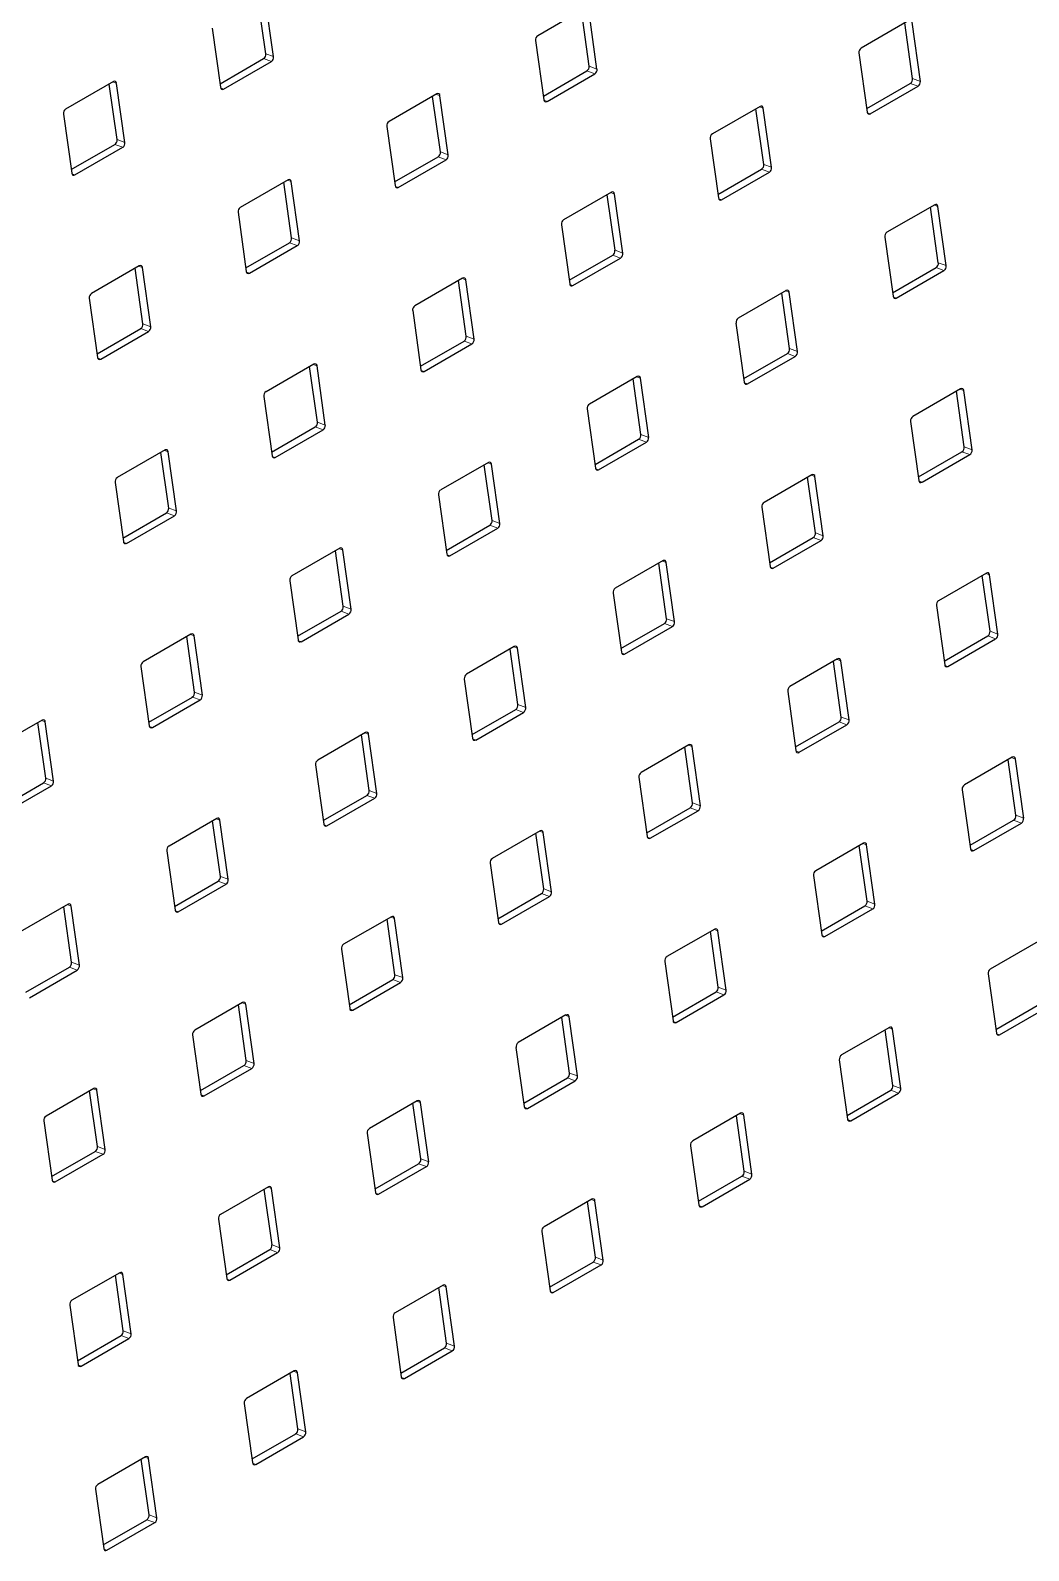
# Model space of a CAD drawing. Header units: millimetres. Extents: x -218071 to -203542, y 15363 to 51382.
# Drawn here: x -216924.3 to -216911.02, y 51043.6 to 51063.83 of the extents above; entities that cross this region are included whole.
import ezdxf

# ---------------------------------------------------------------- set-up
doc = ezdxf.new("R2010")
doc.units = ezdxf.units.MM
doc.header["$LTSCALE"] = 4
doc.layers.add('TPF-EQUIPEMENT', color=7, linetype='Continuous')

msp = doc.modelspace()

# ---------------------------------------------------------------- linework, layer by layer
at = {"layer": 'TPF-EQUIPEMENT', "color": 7, "linetype": 'Continuous', "lineweight": 25}
for p, q in [((-216921.171, 51063.515), (-216921.275, 51064.255)), ((-216921.066, 51063.476), (-216921.177, 51064.264)), ((-216916.915, 51064.122), (-216917.551, 51063.755)), ((-216916.867, 51063.35), (-216916.971, 51064.09)), ((-216916.763, 51063.311), (-216916.873, 51064.099)), ((-216912.611, 51063.958), (-216913.247, 51063.59)), ((-216921.884, 51063.856), (-216921.773, 51063.068)), ((-216912.564, 51063.186), (-216912.667, 51063.925)), ((-216912.459, 51063.147), (-216912.57, 51063.934)), ((-216917.58, 51063.691), (-216917.47, 51062.903)), ((-216921.78, 51063.116), (-216921.2, 51063.451)), ((-216921.732, 51063.045), (-216921.096, 51063.412)), ((-216913.277, 51063.526), (-216913.166, 51062.738)), ((-216923.198, 51063.145), (-216923.835, 51062.777)), ((-216917.477, 51062.951), (-216916.896, 51063.286)), ((-216917.428, 51062.88), (-216916.792, 51063.247)), ((-216923.151, 51062.373), (-216923.254, 51063.112)), ((-216923.046, 51062.334), (-216923.157, 51063.121)), ((-216918.895, 51062.98), (-216919.531, 51062.612)), ((-216918.847, 51062.208), (-216918.951, 51062.947)), ((-216918.743, 51062.169), (-216918.853, 51062.956)), ((-216913.173, 51062.787), (-216912.593, 51063.121)), ((-216913.125, 51062.715), (-216912.488, 51063.082)), ((-216914.591, 51062.815), (-216915.227, 51062.448)), ((-216914.543, 51062.043), (-216914.647, 51062.782)), ((-216914.439, 51062.004), (-216914.55, 51062.791)), ((-216923.864, 51062.713), (-216923.753, 51061.926)), ((-216919.56, 51062.548), (-216919.45, 51061.761)), ((-216915.257, 51062.383), (-216915.146, 51061.596)), ((-216923.76, 51061.974), (-216923.18, 51062.309)), ((-216923.712, 51061.902), (-216923.075, 51062.27)), ((-216919.456, 51061.809), (-216918.876, 51062.144)), ((-216919.408, 51061.737), (-216918.772, 51062.105)), ((-216915.153, 51061.644), (-216914.573, 51061.979)), ((-216915.105, 51061.572), (-216914.468, 51061.94)), ((-216920.875, 51061.837), (-216921.511, 51061.47)), ((-216920.827, 51061.065), (-216920.931, 51061.805)), ((-216920.722, 51061.026), (-216920.833, 51061.814)), ((-216916.571, 51061.672), (-216917.207, 51061.305)), ((-216916.523, 51060.9), (-216916.627, 51061.64)), ((-216916.419, 51060.861), (-216916.529, 51061.649)), ((-216921.54, 51061.406), (-216921.43, 51060.618)), ((-216912.267, 51061.507), (-216912.904, 51061.14)), ((-216912.22, 51060.735), (-216912.324, 51061.475)), ((-216912.115, 51060.696), (-216912.226, 51061.484)), ((-216917.237, 51061.241), (-216917.126, 51060.453)), ((-216921.436, 51060.666), (-216920.856, 51061.001)), ((-216921.388, 51060.595), (-216920.752, 51060.962)), ((-216912.933, 51061.076), (-216912.822, 51060.288)), ((-216917.133, 51060.501), (-216916.553, 51060.836)), ((-216917.085, 51060.43), (-216916.448, 51060.797)), ((-216922.854, 51060.694), (-216923.491, 51060.327)), ((-216922.807, 51059.922), (-216922.911, 51060.662)), ((-216922.702, 51059.883), (-216922.813, 51060.671)), ((-216918.551, 51060.529), (-216919.187, 51060.162)), ((-216912.829, 51060.336), (-216912.249, 51060.671)), ((-216912.781, 51060.265), (-216912.145, 51060.632)), ((-216918.503, 51059.758), (-216918.607, 51060.497)), ((-216918.399, 51059.719), (-216918.509, 51060.506)), ((-216914.247, 51060.365), (-216914.884, 51059.997)), ((-216914.2, 51059.593), (-216914.303, 51060.332)), ((-216914.095, 51059.554), (-216914.206, 51060.341)), ((-216923.52, 51060.263), (-216923.41, 51059.475)), ((-216919.216, 51060.098), (-216919.106, 51059.31)), ((-216914.913, 51059.933), (-216914.802, 51059.145)), ((-216923.416, 51059.523), (-216922.836, 51059.858)), ((-216923.368, 51059.452), (-216922.732, 51059.819)), ((-216919.113, 51059.359), (-216918.532, 51059.693)), ((-216919.064, 51059.287), (-216918.428, 51059.654)), ((-216914.809, 51059.194), (-216914.229, 51059.528)), ((-216920.531, 51059.387), (-216921.167, 51059.019)), ((-216920.483, 51058.615), (-216920.587, 51059.354)), ((-216920.379, 51058.576), (-216920.489, 51059.363)), ((-216914.761, 51059.122), (-216914.124, 51059.489)), ((-216916.227, 51059.222), (-216916.863, 51058.855)), ((-216916.18, 51058.45), (-216916.283, 51059.189)), ((-216916.075, 51058.411), (-216916.186, 51059.199)), ((-216921.196, 51058.955), (-216921.086, 51058.168)), ((-216911.923, 51059.057), (-216912.56, 51058.69)), ((-216911.876, 51058.285), (-216911.98, 51059.025)), ((-216911.771, 51058.246), (-216911.882, 51059.034)), ((-216916.893, 51058.79), (-216916.782, 51058.003)), ((-216921.093, 51058.216), (-216920.512, 51058.551)), ((-216921.044, 51058.144), (-216920.408, 51058.512)), ((-216912.589, 51058.625), (-216912.479, 51057.838)), ((-216916.789, 51058.051), (-216916.209, 51058.386)), ((-216916.741, 51057.979), (-216916.104, 51058.347)), ((-216922.511, 51058.244), (-216923.147, 51057.877)), ((-216922.463, 51057.472), (-216922.567, 51058.212)), ((-216922.359, 51057.433), (-216922.469, 51058.221)), ((-216912.485, 51057.886), (-216911.905, 51058.221)), ((-216912.437, 51057.815), (-216911.801, 51058.182)), ((-216918.207, 51058.079), (-216918.843, 51057.712)), ((-216918.159, 51057.307), (-216918.263, 51058.047)), ((-216918.055, 51057.268), (-216918.165, 51058.056)), ((-216913.903, 51057.914), (-216914.54, 51057.547)), ((-216913.751, 51057.103), (-216913.862, 51057.891)), ((-216923.176, 51057.813), (-216923.066, 51057.025)), ((-216913.856, 51057.142), (-216913.96, 51057.882)), ((-216918.873, 51057.648), (-216918.762, 51056.86)), ((-216914.569, 51057.483), (-216914.458, 51056.695)), ((-216923.072, 51057.073), (-216922.492, 51057.408)), ((-216923.024, 51057.002), (-216922.388, 51057.369)), ((-216918.769, 51056.908), (-216918.189, 51057.243)), ((-216918.721, 51056.837), (-216918.084, 51057.204)), ((-216914.465, 51056.743), (-216913.885, 51057.078)), ((-216920.187, 51056.936), (-216920.823, 51056.569)), ((-216920.139, 51056.165), (-216920.243, 51056.904)), ((-216920.035, 51056.126), (-216920.145, 51056.913)), ((-216914.417, 51056.672), (-216913.781, 51057.039)), ((-216915.883, 51056.772), (-216916.52, 51056.404)), ((-216915.836, 51056), (-216915.939, 51056.739)), ((-216915.731, 51055.961), (-216915.842, 51056.748)), ((-216920.853, 51056.505), (-216920.742, 51055.717)), ((-216911.58, 51056.607), (-216912.216, 51056.239)), ((-216911.532, 51055.835), (-216911.636, 51056.574)), ((-216911.428, 51055.796), (-216911.538, 51056.583)), ((-216916.549, 51056.34), (-216916.438, 51055.553)), ((-216920.749, 51055.766), (-216920.169, 51056.1)), ((-216912.245, 51056.175), (-216912.135, 51055.388)), ((-216920.7, 51055.694), (-216920.064, 51056.061)), ((-216916.445, 51055.601), (-216915.865, 51055.935)), ((-216916.397, 51055.529), (-216915.76, 51055.896)), ((-216922.167, 51055.794), (-216922.803, 51055.426)), ((-216922.119, 51055.022), (-216922.223, 51055.761)), ((-216922.015, 51054.983), (-216922.125, 51055.77)), ((-216912.142, 51055.436), (-216911.561, 51055.771)), ((-216912.093, 51055.364), (-216911.457, 51055.732)), ((-216917.863, 51055.629), (-216918.5, 51055.262)), ((-216917.816, 51054.857), (-216917.919, 51055.596)), ((-216917.711, 51054.818), (-216917.822, 51055.606)), ((-216913.56, 51055.464), (-216914.196, 51055.097)), ((-216922.832, 51055.362), (-216922.722, 51054.575)), ((-216913.512, 51054.692), (-216913.616, 51055.432)), ((-216913.408, 51054.653), (-216913.518, 51055.441)), ((-216918.529, 51055.197), (-216918.418, 51054.41)), ((-216922.729, 51054.623), (-216922.148, 51054.958)), ((-216922.68, 51054.551), (-216922.044, 51054.919)), ((-216914.225, 51055.033), (-216914.115, 51054.245)), ((-216924.147, 51054.651), (-216924.783, 51054.284)), ((-216918.425, 51054.458), (-216917.845, 51054.793)), ((-216918.377, 51054.386), (-216917.74, 51054.754)), ((-216924.099, 51053.879), (-216924.203, 51054.619)), ((-216923.995, 51053.84), (-216924.105, 51054.628)), ((-216919.843, 51054.486), (-216920.479, 51054.119)), ((-216919.796, 51053.714), (-216919.899, 51054.454)), ((-216919.691, 51053.675), (-216919.802, 51054.463)), ((-216914.121, 51054.293), (-216913.541, 51054.628)), ((-216914.073, 51054.222), (-216913.437, 51054.589)), ((-216915.539, 51054.321), (-216916.176, 51053.954)), ((-216915.492, 51053.549), (-216915.596, 51054.289)), ((-216915.387, 51053.51), (-216915.498, 51054.298)), ((-216920.509, 51054.055), (-216920.398, 51053.267)), ((-216911.236, 51054.156), (-216911.872, 51053.789)), ((-216911.188, 51053.384), (-216911.292, 51054.124)), ((-216911.084, 51053.345), (-216911.194, 51054.133)), ((-216916.205, 51053.89), (-216916.095, 51053.102)), ((-216924.709, 51053.48), (-216924.128, 51053.815)), ((-216924.66, 51053.409), (-216924.024, 51053.776)), ((-216920.405, 51053.315), (-216919.825, 51053.65)), ((-216911.901, 51053.725), (-216911.791, 51052.937)), ((-216920.357, 51053.244), (-216919.72, 51053.611)), ((-216916.101, 51053.15), (-216915.521, 51053.485)), ((-216916.053, 51053.079), (-216915.417, 51053.446)), ((-216921.823, 51053.344), (-216922.459, 51052.976)), ((-216921.775, 51052.572), (-216921.879, 51053.311)), ((-216921.671, 51052.533), (-216921.781, 51053.32)), ((-216911.798, 51052.985), (-216911.218, 51053.32)), ((-216911.749, 51052.914), (-216911.113, 51053.281)), ((-216917.519, 51053.179), (-216918.156, 51052.811)), ((-216917.472, 51052.407), (-216917.576, 51053.146)), ((-216917.367, 51052.368), (-216917.478, 51053.155)), ((-216922.489, 51052.912), (-216922.378, 51052.124)), ((-216913.216, 51053.014), (-216913.852, 51052.646)), ((-216913.168, 51052.242), (-216913.272, 51052.981)), ((-216913.064, 51052.203), (-216913.174, 51052.99)), ((-216918.185, 51052.747), (-216918.074, 51051.96)), ((-216922.385, 51052.173), (-216921.805, 51052.507)), ((-216922.337, 51052.101), (-216921.7, 51052.468)), ((-216913.881, 51052.582), (-216913.771, 51051.795)), ((-216918.081, 51052.008), (-216917.501, 51052.343)), ((-216918.033, 51051.936), (-216917.397, 51052.303)), ((-216923.803, 51052.201), (-216924.439, 51051.834)), ((-216923.755, 51051.429), (-216923.859, 51052.168)), ((-216923.651, 51051.39), (-216923.761, 51052.177)), ((-216919.499, 51052.036), (-216920.136, 51051.669)), ((-216913.778, 51051.843), (-216913.197, 51052.178)), ((-216913.729, 51051.771), (-216913.093, 51052.139)), ((-216919.452, 51051.264), (-216919.555, 51052.003)), ((-216919.347, 51051.225), (-216919.458, 51052.013)), ((-216915.196, 51051.871), (-216915.832, 51051.504)), ((-216915.148, 51051.099), (-216915.252, 51051.839)), ((-216915.044, 51051.06), (-216915.154, 51051.848)), ((-216910.892, 51051.706), (-216911.528, 51051.339)), ((-216920.165, 51051.604), (-216920.054, 51050.817)), ((-216915.861, 51051.44), (-216915.751, 51050.652)), ((-216924.365, 51051.03), (-216923.785, 51051.365)), ((-216924.316, 51050.958), (-216923.68, 51051.326)), ((-216911.558, 51051.275), (-216911.447, 51050.487)), ((-216920.061, 51050.865), (-216919.481, 51051.2)), ((-216920.013, 51050.794), (-216919.376, 51051.161)), ((-216915.758, 51050.7), (-216915.177, 51051.035)), ((-216921.479, 51050.893), (-216922.116, 51050.526)), ((-216921.432, 51050.121), (-216921.535, 51050.861)), ((-216921.327, 51050.082), (-216921.438, 51050.87)), ((-216915.709, 51050.629), (-216915.073, 51050.996)), ((-216911.454, 51050.535), (-216910.874, 51050.87)), ((-216911.406, 51050.464), (-216910.769, 51050.831)), ((-216917.176, 51050.728), (-216917.812, 51050.361)), ((-216917.128, 51049.956), (-216917.232, 51050.696)), ((-216917.024, 51049.917), (-216917.134, 51050.705)), ((-216922.145, 51050.462), (-216922.034, 51049.674)), ((-216912.872, 51050.563), (-216913.508, 51050.196)), ((-216912.824, 51049.791), (-216912.928, 51050.531)), ((-216912.72, 51049.752), (-216912.83, 51050.54)), ((-216917.841, 51050.297), (-216917.731, 51049.509)), ((-216922.041, 51049.722), (-216921.461, 51050.057)), ((-216921.993, 51049.651), (-216921.356, 51050.018)), ((-216913.538, 51050.132), (-216913.427, 51049.344)), ((-216917.737, 51049.557), (-216917.157, 51049.892)), ((-216917.689, 51049.486), (-216917.053, 51049.853)), ((-216923.459, 51049.751), (-216924.095, 51049.383)), ((-216923.412, 51048.979), (-216923.515, 51049.718)), ((-216923.307, 51048.94), (-216923.418, 51049.727)), ((-216913.434, 51049.392), (-216912.854, 51049.727)), ((-216913.386, 51049.321), (-216912.749, 51049.688)), ((-216919.155, 51049.586), (-216919.792, 51049.218)), ((-216919.108, 51048.814), (-216919.212, 51049.553)), ((-216919.003, 51048.775), (-216919.114, 51049.562)), ((-216914.852, 51049.421), (-216915.488, 51049.053)), ((-216914.7, 51048.61), (-216914.81, 51049.397)), ((-216924.125, 51049.319), (-216924.014, 51048.531)), ((-216914.804, 51048.649), (-216914.908, 51049.388)), ((-216919.821, 51049.154), (-216919.711, 51048.367)), ((-216915.517, 51048.989), (-216915.407, 51048.202)), ((-216924.021, 51048.58), (-216923.441, 51048.914)), ((-216923.973, 51048.508), (-216923.336, 51048.875)), ((-216919.717, 51048.415), (-216919.137, 51048.75)), ((-216919.669, 51048.343), (-216919.033, 51048.711)), ((-216915.414, 51048.25), (-216914.834, 51048.585)), ((-216921.135, 51048.443), (-216921.772, 51048.076)), ((-216921.088, 51047.671), (-216921.192, 51048.41)), ((-216920.983, 51047.632), (-216921.094, 51048.42)), ((-216915.365, 51048.178), (-216914.729, 51048.546)), ((-216916.832, 51048.278), (-216917.468, 51047.911)), ((-216916.784, 51047.506), (-216916.888, 51048.246)), ((-216916.68, 51047.467), (-216916.79, 51048.255)), ((-216921.801, 51048.011), (-216921.69, 51047.224)), ((-216917.497, 51047.847), (-216917.387, 51047.059)), ((-216921.697, 51047.272), (-216921.117, 51047.607)), ((-216921.649, 51047.201), (-216921.013, 51047.568)), ((-216917.394, 51047.107), (-216916.813, 51047.442)), ((-216917.345, 51047.036), (-216916.709, 51047.403)), ((-216923.115, 51047.3), (-216923.752, 51046.933)), ((-216923.068, 51046.528), (-216923.171, 51047.268)), ((-216922.963, 51046.489), (-216923.074, 51047.277)), ((-216918.812, 51047.135), (-216919.448, 51046.768)), ((-216918.764, 51046.363), (-216918.868, 51047.103)), ((-216918.66, 51046.324), (-216918.77, 51047.112)), ((-216923.781, 51046.869), (-216923.67, 51046.081)), ((-216919.477, 51046.704), (-216919.367, 51045.916)), ((-216923.677, 51046.129), (-216923.097, 51046.464)), ((-216923.629, 51046.058), (-216922.992, 51046.425)), ((-216919.374, 51045.964), (-216918.793, 51046.299)), ((-216919.325, 51045.893), (-216918.689, 51046.26)), ((-216920.792, 51045.993), (-216921.428, 51045.625)), ((-216920.744, 51045.221), (-216920.848, 51045.96)), ((-216920.64, 51045.182), (-216920.75, 51045.969)), ((-216921.457, 51045.561), (-216921.347, 51044.774)), ((-216921.353, 51044.822), (-216920.773, 51045.157)), ((-216921.305, 51044.75), (-216920.669, 51045.118)), ((-216922.771, 51044.85), (-216923.408, 51044.483)), ((-216922.724, 51044.078), (-216922.828, 51044.818)), ((-216922.619, 51044.039), (-216922.73, 51044.827)), ((-216923.437, 51044.419), (-216923.327, 51043.631)), ((-216923.333, 51043.679), (-216922.753, 51044.014)), ((-216923.285, 51043.608), (-216922.649, 51043.975))]:
    msp.add_line(p, q, dxfattribs=at)
at = {"layer": 'TPF-EQUIPEMENT', "color": 8, "linetype": 'Continuous', "lineweight": 18}
for p, q in [((-216921.2, 51063.451), (-216921.096, 51063.412)), ((-216921.171, 51063.515), (-216921.066, 51063.476)), ((-216916.867, 51063.35), (-216916.763, 51063.311)), ((-216916.896, 51063.286), (-216916.792, 51063.247)), ((-216912.564, 51063.186), (-216912.459, 51063.147)), ((-216923.206, 51063.14), (-216923.157, 51063.121)), ((-216921.771, 51063.06), (-216921.732, 51063.045)), ((-216918.903, 51062.975), (-216918.853, 51062.956)), ((-216912.593, 51063.121), (-216912.488, 51063.082)), ((-216917.468, 51062.895), (-216917.428, 51062.88)), ((-216914.599, 51062.81), (-216914.55, 51062.791)), ((-216913.164, 51062.73), (-216913.125, 51062.715)), ((-216923.151, 51062.373), (-216923.046, 51062.334)), ((-216923.18, 51062.309), (-216923.075, 51062.27)), ((-216918.876, 51062.144), (-216918.772, 51062.105)), ((-216918.847, 51062.208), (-216918.743, 51062.169)), ((-216914.573, 51061.979), (-216914.468, 51061.94)), ((-216914.543, 51062.043), (-216914.439, 51062.004)), ((-216923.751, 51061.917), (-216923.712, 51061.902)), ((-216920.883, 51061.832), (-216920.833, 51061.814)), ((-216919.448, 51061.752), (-216919.408, 51061.737)), ((-216916.579, 51061.667), (-216916.529, 51061.649)), ((-216915.144, 51061.587), (-216915.105, 51061.572)), ((-216912.276, 51061.502), (-216912.226, 51061.484)), ((-216920.856, 51061.001), (-216920.752, 51060.962)), ((-216920.827, 51061.065), (-216920.722, 51061.026)), ((-216916.553, 51060.836), (-216916.448, 51060.797)), ((-216916.523, 51060.9), (-216916.419, 51060.861)), ((-216912.22, 51060.735), (-216912.115, 51060.696)), ((-216922.863, 51060.69), (-216922.813, 51060.671)), ((-216921.428, 51060.609), (-216921.388, 51060.595)), ((-216918.559, 51060.525), (-216918.509, 51060.506)), ((-216912.249, 51060.671), (-216912.145, 51060.632)), ((-216917.124, 51060.444), (-216917.085, 51060.43)), ((-216914.255, 51060.36), (-216914.206, 51060.341)), ((-216912.82, 51060.28), (-216912.781, 51060.265)), ((-216922.807, 51059.922), (-216922.702, 51059.883)), ((-216922.836, 51059.858), (-216922.732, 51059.819)), ((-216918.503, 51059.758), (-216918.399, 51059.719)), ((-216918.532, 51059.693), (-216918.428, 51059.654)), ((-216914.229, 51059.528), (-216914.124, 51059.489)), ((-216914.2, 51059.593), (-216914.095, 51059.554)), ((-216923.407, 51059.467), (-216923.368, 51059.452)), ((-216920.539, 51059.382), (-216920.489, 51059.363)), ((-216919.104, 51059.302), (-216919.064, 51059.287)), ((-216916.235, 51059.217), (-216916.186, 51059.199)), ((-216914.8, 51059.137), (-216914.761, 51059.122)), ((-216911.932, 51059.052), (-216911.882, 51059.034)), ((-216920.512, 51058.551), (-216920.408, 51058.512)), ((-216920.483, 51058.615), (-216920.379, 51058.576)), ((-216916.209, 51058.386), (-216916.104, 51058.347)), ((-216916.18, 51058.45), (-216916.075, 51058.411)), ((-216922.519, 51058.239), (-216922.469, 51058.221)), ((-216921.084, 51058.159), (-216921.044, 51058.144)), ((-216911.905, 51058.221), (-216911.801, 51058.182)), ((-216911.876, 51058.285), (-216911.771, 51058.246)), ((-216918.215, 51058.074), (-216918.165, 51058.056)), ((-216916.78, 51057.994), (-216916.741, 51057.979)), ((-216913.912, 51057.909), (-216913.862, 51057.891)), ((-216912.477, 51057.829), (-216912.437, 51057.815)), ((-216922.492, 51057.408), (-216922.388, 51057.369)), ((-216922.463, 51057.472), (-216922.359, 51057.433)), ((-216918.159, 51057.307), (-216918.055, 51057.268)), ((-216918.189, 51057.243), (-216918.084, 51057.204)), ((-216913.885, 51057.078), (-216913.781, 51057.039)), ((-216913.856, 51057.142), (-216913.751, 51057.103)), ((-216923.064, 51057.016), (-216923.024, 51057.002)), ((-216920.195, 51056.932), (-216920.145, 51056.913)), ((-216918.76, 51056.852), (-216918.721, 51056.837)), ((-216915.892, 51056.767), (-216915.842, 51056.748)), ((-216914.456, 51056.687), (-216914.417, 51056.672)), ((-216911.588, 51056.602), (-216911.538, 51056.583)), ((-216920.169, 51056.1), (-216920.064, 51056.061)), ((-216920.139, 51056.165), (-216920.035, 51056.126)), ((-216915.865, 51055.935), (-216915.76, 51055.896)), ((-216915.836, 51056), (-216915.731, 51055.961)), ((-216922.175, 51055.789), (-216922.125, 51055.77)), ((-216920.74, 51055.709), (-216920.7, 51055.694)), ((-216911.561, 51055.771), (-216911.457, 51055.732)), ((-216911.532, 51055.835), (-216911.428, 51055.796)), ((-216917.871, 51055.624), (-216917.822, 51055.606)), ((-216916.436, 51055.544), (-216916.397, 51055.529)), ((-216913.568, 51055.459), (-216913.518, 51055.441)), ((-216912.133, 51055.379), (-216912.093, 51055.364)), ((-216922.148, 51054.958), (-216922.044, 51054.919)), ((-216922.119, 51055.022), (-216922.015, 51054.983)), ((-216917.816, 51054.857), (-216917.711, 51054.818)), ((-216917.845, 51054.793), (-216917.74, 51054.754)), ((-216913.512, 51054.692), (-216913.408, 51054.653)), ((-216924.155, 51054.646), (-216924.105, 51054.628)), ((-216922.72, 51054.566), (-216922.68, 51054.551)), ((-216919.851, 51054.481), (-216919.802, 51054.463)), ((-216913.541, 51054.628), (-216913.437, 51054.589)), ((-216918.416, 51054.401), (-216918.377, 51054.386)), ((-216915.548, 51054.317), (-216915.498, 51054.298)), ((-216914.113, 51054.236), (-216914.073, 51054.222)), ((-216911.244, 51054.152), (-216911.194, 51054.133)), ((-216924.099, 51053.879), (-216923.995, 51053.84)), ((-216924.128, 51053.815), (-216924.024, 51053.776)), ((-216919.825, 51053.65), (-216919.72, 51053.611)), ((-216919.796, 51053.714), (-216919.691, 51053.675)), ((-216915.521, 51053.485), (-216915.417, 51053.446)), ((-216915.492, 51053.549), (-216915.387, 51053.51)), ((-216921.831, 51053.339), (-216921.781, 51053.32)), ((-216920.396, 51053.259), (-216920.357, 51053.244)), ((-216911.218, 51053.32), (-216911.113, 51053.281)), ((-216911.188, 51053.384), (-216911.084, 51053.345)), ((-216917.528, 51053.174), (-216917.478, 51053.155)), ((-216916.093, 51053.094), (-216916.053, 51053.079)), ((-216913.224, 51053.009), (-216913.174, 51052.99)), ((-216911.789, 51052.929), (-216911.749, 51052.914)), ((-216921.805, 51052.507), (-216921.7, 51052.468)), ((-216921.775, 51052.572), (-216921.671, 51052.533)), ((-216917.501, 51052.343), (-216917.397, 51052.303)), ((-216917.472, 51052.407), (-216917.367, 51052.368)), ((-216913.168, 51052.242), (-216913.064, 51052.203)), ((-216923.811, 51052.196), (-216923.761, 51052.177)), ((-216922.376, 51052.116), (-216922.337, 51052.101)), ((-216919.508, 51052.031), (-216919.458, 51052.013)), ((-216913.197, 51052.178), (-216913.093, 51052.139)), ((-216918.072, 51051.951), (-216918.033, 51051.936)), ((-216915.204, 51051.866), (-216915.154, 51051.848)), ((-216913.769, 51051.786), (-216913.729, 51051.771)), ((-216923.755, 51051.429), (-216923.651, 51051.39)), ((-216923.785, 51051.365), (-216923.68, 51051.326)), ((-216919.452, 51051.264), (-216919.347, 51051.225)), ((-216919.481, 51051.2), (-216919.376, 51051.161)), ((-216915.177, 51051.035), (-216915.073, 51050.996)), ((-216915.148, 51051.099), (-216915.044, 51051.06)), ((-216921.487, 51050.888), (-216921.438, 51050.87)), ((-216920.052, 51050.808), (-216920.013, 51050.794)), ((-216917.184, 51050.724), (-216917.134, 51050.705)), ((-216915.749, 51050.643), (-216915.709, 51050.629)), ((-216912.88, 51050.559), (-216912.83, 51050.54)), ((-216911.445, 51050.478), (-216911.406, 51050.464)), ((-216921.461, 51050.057), (-216921.356, 51050.018)), ((-216921.432, 51050.121), (-216921.327, 51050.082)), ((-216917.157, 51049.892), (-216917.053, 51049.853)), ((-216917.128, 51049.956), (-216917.024, 51049.917)), ((-216923.467, 51049.746), (-216923.418, 51049.727)), ((-216922.032, 51049.666), (-216921.993, 51049.651)), ((-216912.854, 51049.727), (-216912.749, 51049.688)), ((-216912.824, 51049.791), (-216912.72, 51049.752)), ((-216919.164, 51049.581), (-216919.114, 51049.562)), ((-216917.729, 51049.501), (-216917.689, 51049.486)), ((-216914.86, 51049.416), (-216914.81, 51049.397)), ((-216913.425, 51049.336), (-216913.386, 51049.321)), ((-216923.441, 51048.914), (-216923.336, 51048.875)), ((-216923.412, 51048.979), (-216923.307, 51048.94)), ((-216919.108, 51048.814), (-216919.003, 51048.775)), ((-216919.137, 51048.75), (-216919.033, 51048.711)), ((-216914.834, 51048.585), (-216914.729, 51048.546)), ((-216914.804, 51048.649), (-216914.7, 51048.61)), ((-216924.012, 51048.523), (-216923.973, 51048.508)), ((-216921.144, 51048.438), (-216921.094, 51048.42)), ((-216919.709, 51048.358), (-216919.669, 51048.343)), ((-216916.84, 51048.273), (-216916.79, 51048.255)), ((-216915.405, 51048.193), (-216915.365, 51048.178)), ((-216921.117, 51047.607), (-216921.013, 51047.568)), ((-216921.088, 51047.671), (-216920.983, 51047.632)), ((-216916.813, 51047.442), (-216916.709, 51047.403)), ((-216916.784, 51047.506), (-216916.68, 51047.467)), ((-216923.124, 51047.295), (-216923.074, 51047.277)), ((-216921.688, 51047.215), (-216921.649, 51047.201)), ((-216918.82, 51047.131), (-216918.77, 51047.112)), ((-216917.385, 51047.05), (-216917.345, 51047.036)), ((-216923.097, 51046.464), (-216922.992, 51046.425)), ((-216923.068, 51046.528), (-216922.963, 51046.489)), ((-216918.764, 51046.363), (-216918.66, 51046.324)), ((-216918.793, 51046.299), (-216918.689, 51046.26)), ((-216923.668, 51046.073), (-216923.629, 51046.058)), ((-216920.8, 51045.988), (-216920.75, 51045.969)), ((-216919.365, 51045.908), (-216919.325, 51045.893)), ((-216920.773, 51045.157), (-216920.669, 51045.118)), ((-216920.744, 51045.221), (-216920.64, 51045.182)), ((-216922.78, 51044.845), (-216922.73, 51044.827)), ((-216921.345, 51044.765), (-216921.305, 51044.75)), ((-216922.753, 51044.014), (-216922.649, 51043.975)), ((-216922.724, 51044.078), (-216922.619, 51044.039)), ((-216923.325, 51043.622), (-216923.285, 51043.608))]:
    msp.add_line(p, q, dxfattribs=at)
at = {"layer": 'TPF-EQUIPEMENT', "color": 7, "linetype": 'Continuous', "lineweight": 25}
for centre, radius, start, end in [((-216917.514, 51063.699), 0.0672, 123.9011, 187.1338), ((-216913.21, 51063.534), 0.0672, 123.9011, 187.1338), ((-216921.237, 51063.507), 0.0672, 303.9011, 7.1338), ((-216921.133, 51063.468), 0.0672, 303.9011, 7.1338), ((-216916.934, 51063.342), 0.0672, 303.9011, 7.1338), ((-216923.184, 51063.122), 0.027, 358.9775, 122.2879), ((-216916.829, 51063.303), 0.0672, 303.9011, 7.1338), ((-216912.63, 51063.177), 0.0672, 303.9011, 7.1338), ((-216912.526, 51063.138), 0.0672, 303.9011, 7.1338), ((-216921.746, 51063.068), 0.027, 178.9775, 302.2879), ((-216918.88, 51062.957), 0.027, 358.9775, 122.2879), ((-216923.797, 51062.722), 0.0672, 123.9011, 187.1338), ((-216917.443, 51062.903), 0.027, 178.9775, 302.2879), ((-216914.577, 51062.792), 0.027, 358.9775, 122.2879), ((-216913.139, 51062.738), 0.027, 178.9775, 302.2879), ((-216919.493, 51062.557), 0.0672, 123.9011, 187.1338), ((-216923.217, 51062.364), 0.0672, 303.9011, 7.1338), ((-216923.113, 51062.325), 0.0672, 303.9011, 7.1338), ((-216915.19, 51062.392), 0.0672, 123.9011, 187.1338), ((-216918.914, 51062.199), 0.0672, 303.9011, 7.1338), ((-216918.809, 51062.16), 0.0672, 303.9011, 7.1338), ((-216914.61, 51062.035), 0.0672, 303.9011, 7.1338), ((-216914.506, 51061.996), 0.0672, 303.9011, 7.1338), ((-216923.726, 51061.925), 0.027, 178.9775, 302.2879), ((-216920.86, 51061.814), 0.027, 358.9775, 122.2879), ((-216919.423, 51061.76), 0.027, 178.9775, 302.2879), ((-216916.556, 51061.649), 0.027, 358.9775, 122.2879), ((-216915.119, 51061.595), 0.027, 178.9775, 302.2879), ((-216921.473, 51061.414), 0.0672, 123.9011, 187.1338), ((-216912.253, 51061.484), 0.027, 358.9775, 122.2879), ((-216917.17, 51061.249), 0.0672, 123.9011, 187.1338), ((-216912.866, 51061.084), 0.0672, 123.9011, 187.1338), ((-216920.894, 51061.057), 0.0672, 303.9011, 7.1338), ((-216920.789, 51061.018), 0.0672, 303.9011, 7.1338), ((-216916.59, 51060.892), 0.0672, 303.9011, 7.1338), ((-216916.486, 51060.853), 0.0672, 303.9011, 7.1338), ((-216912.286, 51060.727), 0.0672, 303.9011, 7.1338), ((-216922.84, 51060.671), 0.027, 358.9775, 122.2879), ((-216921.403, 51060.618), 0.027, 178.9775, 302.2879), ((-216918.536, 51060.507), 0.027, 358.9775, 122.2879), ((-216912.182, 51060.688), 0.0672, 303.9011, 7.1338), ((-216923.453, 51060.271), 0.0672, 123.9011, 187.1338), ((-216917.099, 51060.453), 0.027, 178.9775, 302.2879), ((-216914.233, 51060.342), 0.027, 358.9775, 122.2879), ((-216919.15, 51060.106), 0.0672, 123.9011, 187.1338), ((-216912.795, 51060.288), 0.027, 178.9775, 302.2879), ((-216922.874, 51059.914), 0.0672, 303.9011, 7.1338), ((-216914.846, 51059.941), 0.0672, 123.9011, 187.1338), ((-216922.769, 51059.875), 0.0672, 303.9011, 7.1338), ((-216918.57, 51059.749), 0.0672, 303.9011, 7.1338), ((-216918.466, 51059.71), 0.0672, 303.9011, 7.1338), ((-216914.266, 51059.584), 0.0672, 303.9011, 7.1338), ((-216914.162, 51059.545), 0.0672, 303.9011, 7.1338), ((-216923.382, 51059.475), 0.027, 178.9775, 302.2879), ((-216920.516, 51059.364), 0.027, 358.9775, 122.2879), ((-216919.079, 51059.31), 0.027, 178.9775, 302.2879), ((-216916.213, 51059.199), 0.027, 358.9775, 122.2879), ((-216914.775, 51059.145), 0.027, 178.9775, 302.2879), ((-216921.13, 51058.964), 0.0672, 123.9011, 187.1338), ((-216911.909, 51059.034), 0.027, 358.9775, 122.2879), ((-216916.826, 51058.799), 0.0672, 123.9011, 187.1338), ((-216920.55, 51058.606), 0.0672, 303.9011, 7.1338), ((-216920.445, 51058.567), 0.0672, 303.9011, 7.1338), ((-216912.522, 51058.634), 0.0672, 123.9011, 187.1338), ((-216916.246, 51058.442), 0.0672, 303.9011, 7.1338), ((-216916.142, 51058.403), 0.0672, 303.9011, 7.1338), ((-216922.496, 51058.221), 0.027, 358.9775, 122.2879), ((-216921.059, 51058.167), 0.027, 178.9775, 302.2879), ((-216911.943, 51058.277), 0.0672, 303.9011, 7.1338), ((-216911.838, 51058.238), 0.0672, 303.9011, 7.1338), ((-216918.193, 51058.056), 0.027, 358.9775, 122.2879), ((-216916.755, 51058.002), 0.027, 178.9775, 302.2879), ((-216913.889, 51057.891), 0.027, 358.9775, 122.2879), ((-216923.109, 51057.821), 0.0672, 123.9011, 187.1338), ((-216918.806, 51057.656), 0.0672, 123.9011, 187.1338), ((-216912.452, 51057.837), 0.027, 178.9775, 302.2879), ((-216914.502, 51057.491), 0.0672, 123.9011, 187.1338), ((-216922.53, 51057.464), 0.0672, 303.9011, 7.1338), ((-216922.425, 51057.425), 0.0672, 303.9011, 7.1338), ((-216918.226, 51057.299), 0.0672, 303.9011, 7.1338), ((-216918.122, 51057.26), 0.0672, 303.9011, 7.1338), ((-216913.923, 51057.134), 0.0672, 303.9011, 7.1338), ((-216913.818, 51057.095), 0.0672, 303.9011, 7.1338), ((-216923.039, 51057.025), 0.027, 178.9775, 302.2879), ((-216920.172, 51056.914), 0.027, 358.9775, 122.2879), ((-216918.735, 51056.86), 0.027, 178.9775, 302.2879), ((-216915.869, 51056.749), 0.027, 358.9775, 122.2879), ((-216914.431, 51056.695), 0.027, 178.9775, 302.2879), ((-216920.786, 51056.513), 0.0672, 123.9011, 187.1338), ((-216911.565, 51056.584), 0.027, 358.9775, 122.2879), ((-216916.482, 51056.348), 0.0672, 123.9011, 187.1338), ((-216920.206, 51056.156), 0.0672, 303.9011, 7.1338), ((-216920.102, 51056.117), 0.0672, 303.9011, 7.1338), ((-216912.179, 51056.184), 0.0672, 123.9011, 187.1338), ((-216915.902, 51055.991), 0.0672, 303.9011, 7.1338), ((-216915.798, 51055.952), 0.0672, 303.9011, 7.1338), ((-216922.152, 51055.771), 0.027, 358.9775, 122.2879), ((-216920.715, 51055.717), 0.027, 178.9775, 302.2879), ((-216911.599, 51055.826), 0.0672, 303.9011, 7.1338), ((-216911.494, 51055.787), 0.0672, 303.9011, 7.1338), ((-216917.849, 51055.606), 0.027, 358.9775, 122.2879), ((-216916.411, 51055.552), 0.027, 178.9775, 302.2879), ((-216913.545, 51055.441), 0.027, 358.9775, 122.2879), ((-216922.766, 51055.371), 0.0672, 123.9011, 187.1338), ((-216918.462, 51055.206), 0.0672, 123.9011, 187.1338), ((-216912.108, 51055.387), 0.027, 178.9775, 302.2879), ((-216914.158, 51055.041), 0.0672, 123.9011, 187.1338), ((-216922.186, 51055.014), 0.0672, 303.9011, 7.1338), ((-216922.082, 51054.974), 0.0672, 303.9011, 7.1338), ((-216917.882, 51054.849), 0.0672, 303.9011, 7.1338), ((-216924.132, 51054.628), 0.027, 358.9775, 122.2879), ((-216917.778, 51054.81), 0.0672, 303.9011, 7.1338), ((-216913.579, 51054.684), 0.0672, 303.9011, 7.1338), ((-216913.474, 51054.645), 0.0672, 303.9011, 7.1338), ((-216922.695, 51054.574), 0.027, 178.9775, 302.2879), ((-216919.829, 51054.463), 0.027, 358.9775, 122.2879), ((-216918.391, 51054.409), 0.027, 178.9775, 302.2879), ((-216915.525, 51054.298), 0.027, 358.9775, 122.2879), ((-216914.088, 51054.244), 0.027, 178.9775, 302.2879), ((-216920.442, 51054.063), 0.0672, 123.9011, 187.1338), ((-216911.221, 51054.134), 0.027, 358.9775, 122.2879), ((-216924.166, 51053.871), 0.0672, 303.9011, 7.1338), ((-216924.061, 51053.832), 0.0672, 303.9011, 7.1338), ((-216916.138, 51053.898), 0.0672, 123.9011, 187.1338), ((-216919.862, 51053.706), 0.0672, 303.9011, 7.1338), ((-216919.758, 51053.667), 0.0672, 303.9011, 7.1338), ((-216911.835, 51053.733), 0.0672, 123.9011, 187.1338), ((-216915.559, 51053.541), 0.0672, 303.9011, 7.1338), ((-216915.454, 51053.502), 0.0672, 303.9011, 7.1338), ((-216921.809, 51053.321), 0.027, 358.9775, 122.2879), ((-216920.371, 51053.267), 0.027, 178.9775, 302.2879), ((-216911.255, 51053.376), 0.0672, 303.9011, 7.1338), ((-216911.151, 51053.337), 0.0672, 303.9011, 7.1338), ((-216917.505, 51053.156), 0.027, 358.9775, 122.2879), ((-216916.068, 51053.102), 0.027, 178.9775, 302.2879), ((-216922.422, 51052.92), 0.0672, 123.9011, 187.1338), ((-216913.201, 51052.991), 0.027, 358.9775, 122.2879), ((-216911.764, 51052.937), 0.027, 178.9775, 302.2879), ((-216918.118, 51052.755), 0.0672, 123.9011, 187.1338), ((-216913.815, 51052.591), 0.0672, 123.9011, 187.1338), ((-216921.842, 51052.563), 0.0672, 303.9011, 7.1338), ((-216921.738, 51052.524), 0.0672, 303.9011, 7.1338), ((-216917.539, 51052.398), 0.0672, 303.9011, 7.1338), ((-216917.434, 51052.359), 0.0672, 303.9011, 7.1338), ((-216913.235, 51052.233), 0.0672, 303.9011, 7.1338), ((-216923.788, 51052.178), 0.027, 358.9775, 122.2879), ((-216922.351, 51052.124), 0.027, 178.9775, 302.2879), ((-216919.485, 51052.013), 0.027, 358.9775, 122.2879), ((-216913.13, 51052.194), 0.0672, 303.9011, 7.1338), ((-216918.047, 51051.959), 0.027, 178.9775, 302.2879), ((-216915.181, 51051.848), 0.027, 358.9775, 122.2879), ((-216920.098, 51051.613), 0.0672, 123.9011, 187.1338), ((-216913.744, 51051.794), 0.027, 178.9775, 302.2879), ((-216923.822, 51051.421), 0.0672, 303.9011, 7.1338), ((-216915.795, 51051.448), 0.0672, 123.9011, 187.1338), ((-216923.718, 51051.382), 0.0672, 303.9011, 7.1338), ((-216919.518, 51051.256), 0.0672, 303.9011, 7.1338), ((-216919.414, 51051.217), 0.0672, 303.9011, 7.1338), ((-216911.491, 51051.283), 0.0672, 123.9011, 187.1338), ((-216915.215, 51051.091), 0.0672, 303.9011, 7.1338), ((-216915.11, 51051.052), 0.0672, 303.9011, 7.1338), ((-216921.465, 51050.87), 0.027, 358.9775, 122.2879), ((-216920.027, 51050.816), 0.027, 178.9775, 302.2879), ((-216917.161, 51050.705), 0.027, 358.9775, 122.2879), ((-216915.724, 51050.651), 0.027, 178.9775, 302.2879), ((-216922.078, 51050.47), 0.0672, 123.9011, 187.1338), ((-216912.858, 51050.541), 0.027, 358.9775, 122.2879), ((-216911.42, 51050.487), 0.027, 178.9775, 302.2879), ((-216917.774, 51050.305), 0.0672, 123.9011, 187.1338), ((-216921.498, 51050.113), 0.0672, 303.9011, 7.1338), ((-216921.394, 51050.074), 0.0672, 303.9011, 7.1338), ((-216913.471, 51050.14), 0.0672, 123.9011, 187.1338), ((-216917.195, 51049.948), 0.0672, 303.9011, 7.1338), ((-216917.09, 51049.909), 0.0672, 303.9011, 7.1338), ((-216923.445, 51049.728), 0.027, 358.9775, 122.2879), ((-216922.007, 51049.674), 0.027, 178.9775, 302.2879), ((-216912.891, 51049.783), 0.0672, 303.9011, 7.1338), ((-216912.787, 51049.744), 0.0672, 303.9011, 7.1338), ((-216919.141, 51049.563), 0.027, 358.9775, 122.2879), ((-216917.704, 51049.509), 0.027, 178.9775, 302.2879), ((-216914.837, 51049.398), 0.027, 358.9775, 122.2879), ((-216924.058, 51049.327), 0.0672, 123.9011, 187.1338), ((-216919.754, 51049.163), 0.0672, 123.9011, 187.1338), ((-216913.4, 51049.344), 0.027, 178.9775, 302.2879), ((-216915.451, 51048.998), 0.0672, 123.9011, 187.1338), ((-216923.478, 51048.97), 0.0672, 303.9011, 7.1338), ((-216923.374, 51048.931), 0.0672, 303.9011, 7.1338), ((-216919.175, 51048.805), 0.0672, 303.9011, 7.1338), ((-216919.07, 51048.766), 0.0672, 303.9011, 7.1338), ((-216914.871, 51048.64), 0.0672, 303.9011, 7.1338), ((-216914.767, 51048.601), 0.0672, 303.9011, 7.1338), ((-216923.987, 51048.531), 0.027, 178.9775, 302.2879), ((-216921.121, 51048.42), 0.027, 358.9775, 122.2879), ((-216919.684, 51048.366), 0.027, 178.9775, 302.2879), ((-216916.817, 51048.255), 0.027, 358.9775, 122.2879), ((-216915.38, 51048.201), 0.027, 178.9775, 302.2879), ((-216921.734, 51048.02), 0.0672, 123.9011, 187.1338), ((-216917.431, 51047.855), 0.0672, 123.9011, 187.1338), ((-216921.155, 51047.663), 0.0672, 303.9011, 7.1338), ((-216921.05, 51047.624), 0.0672, 303.9011, 7.1338), ((-216916.851, 51047.498), 0.0672, 303.9011, 7.1338), ((-216916.746, 51047.459), 0.0672, 303.9011, 7.1338), ((-216923.101, 51047.277), 0.027, 358.9775, 122.2879), ((-216921.663, 51047.223), 0.027, 178.9775, 302.2879), ((-216918.797, 51047.112), 0.027, 358.9775, 122.2879), ((-216917.36, 51047.059), 0.027, 178.9775, 302.2879), ((-216923.714, 51046.877), 0.0672, 123.9011, 187.1338), ((-216919.411, 51046.712), 0.0672, 123.9011, 187.1338), ((-216923.134, 51046.52), 0.0672, 303.9011, 7.1338), ((-216923.03, 51046.481), 0.0672, 303.9011, 7.1338), ((-216918.831, 51046.355), 0.0672, 303.9011, 7.1338), ((-216918.726, 51046.316), 0.0672, 303.9011, 7.1338), ((-216923.643, 51046.081), 0.027, 178.9775, 302.2879), ((-216920.777, 51045.97), 0.027, 358.9775, 122.2879), ((-216919.34, 51045.916), 0.027, 178.9775, 302.2879), ((-216921.39, 51045.57), 0.0672, 123.9011, 187.1338), ((-216920.811, 51045.212), 0.0672, 303.9011, 7.1338), ((-216920.706, 51045.173), 0.0672, 303.9011, 7.1338), ((-216922.757, 51044.827), 0.027, 358.9775, 122.2879), ((-216921.32, 51044.773), 0.027, 178.9775, 302.2879), ((-216923.37, 51044.427), 0.0672, 123.9011, 187.1338), ((-216922.791, 51044.07), 0.0672, 303.9011, 7.1338), ((-216922.686, 51044.031), 0.0672, 303.9011, 7.1338), ((-216923.3, 51043.63), 0.027, 178.9775, 302.2879)]:
    msp.add_arc(centre, radius, start, end, dxfattribs=at)

doc.saveas('drawing.dxf')
